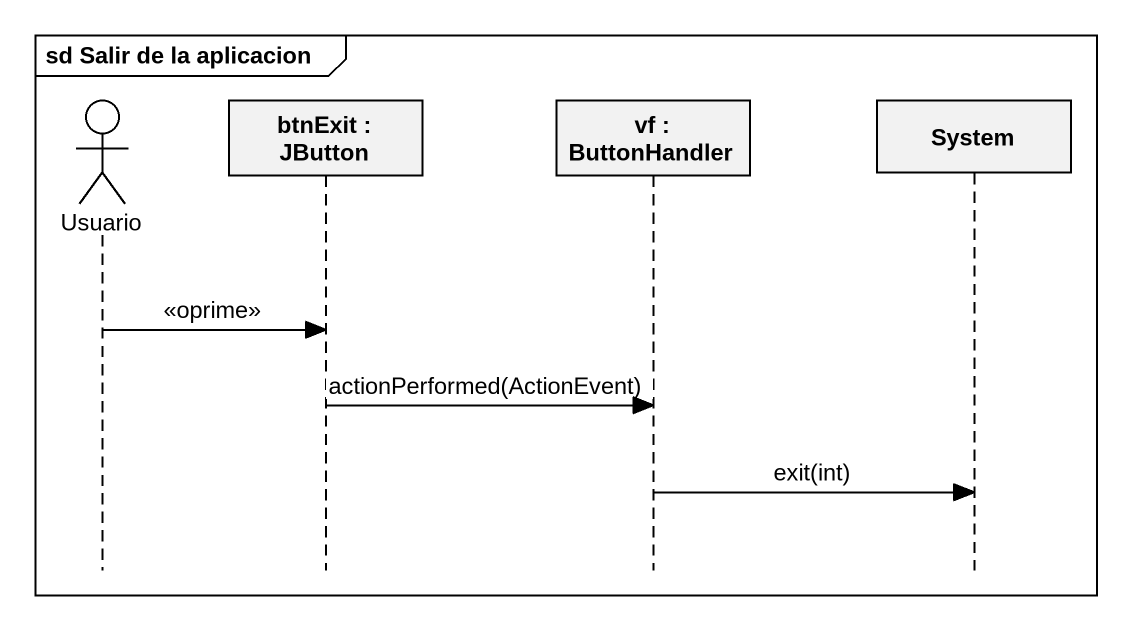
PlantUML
@startuml
mainframe sd Salir de la aplicacion
hide footbox
actor Usuario
participant "btnExit : JButton" as btnExit
participant "vf : ButtonHandler" as vf
participant System

Usuario -> btnExit : <<oprime>>
btnExit -> vf : actionPerformed(ActionEvent)
vf -> System : exit(int)
@enduml
